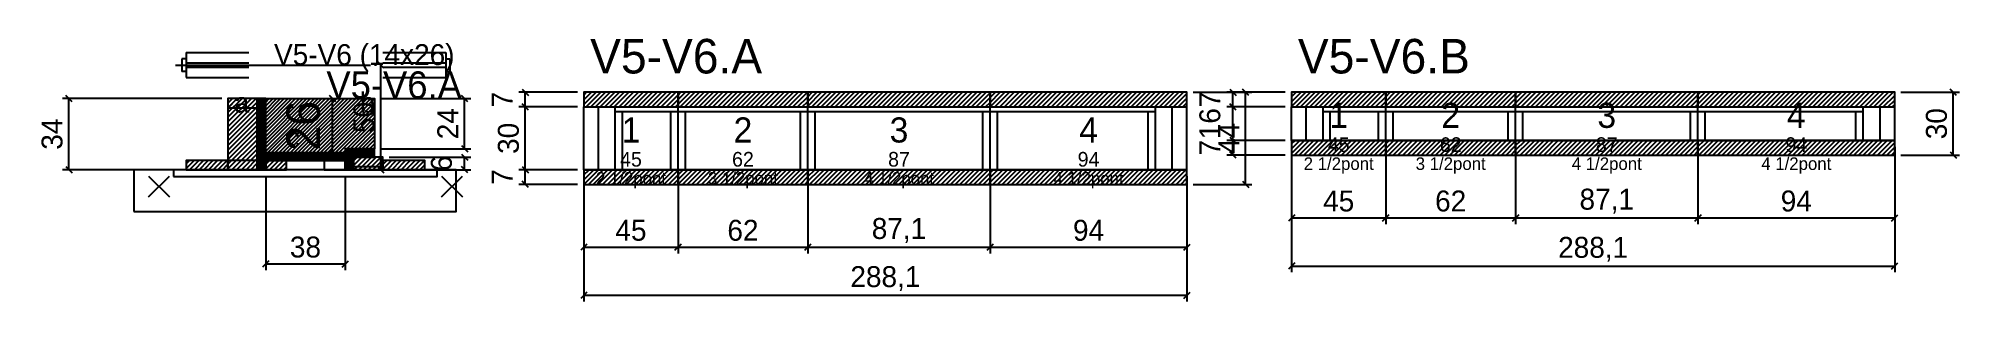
# Model space of a CAD drawing. Extents: x -69 to 849, y -93 to 33.
import ezdxf
from ezdxf.enums import TextEntityAlignment as Align

# ---------------------------------------------------------------- set-up
doc = ezdxf.new("R2010")
doc.units = 0
for name, color, linetype in [('5', 5, 'Continuous'), ('barrote', 126, 'Continuous'), ('CONCRETO', 251, 'Continuous'), ('COTA', 241, 'Continuous'), ('Cota Seção (2x)', 241, 'Continuous'), ('detalhes', 7, 'Continuous'), ('Hachura', 251, 'Continuous'), ('Madeira', 126, 'Continuous'), ('NOMENCLATURA', 7, 'Continuous'), ('Painéis', 200, 'Continuous'), ('presilha', 224, 'Continuous'), ('SARR_2.2x7', 40, 'Continuous'), ('SARR_3.5x7', 81, 'Continuous'), ('SCO-___-LAJ', 224, 'Continuous'), ('TENSOR', 224, 'Continuous'), ('texto', 7, 'Continuous'), ('Texto Seção', 7, 'Continuous')]:
    doc.layers.add(name, color=color, linetype=linetype)
doc.dimstyles.new('PAINEL', dxfattribs={"dimtxt": 10, "dimasz": 3, "dimexe": 3, "dimexo": 3, "dimgap": 3, "dimtad": 1, "dimblk": 'OBLIQUE', "dimblk1": 'OBLIQUE', "dimcen": 2.5, "dimclrd": 4, "dimclre": 4, "dimclrt": 240, "dimazin": 3, "dimtfac": 1, "dimtmove": 0, "dimatfit": 3})
doc.dimstyles.new('SECAO2X', dxfattribs={"dimtxt": 16, "dimasz": 3, "dimexe": 3, "dimexo": 3, "dimgap": 3, "dimtad": 1, "dimblk": 'OBLIQUE', "dimblk1": 'OBLIQUE', "dimcen": 2.5, "dimclrd": 4, "dimclre": 4, "dimclrt": 240, "dimazin": 3, "dimtfac": 1, "dimtmove": 0, "dimatfit": 3})

# ---------------------------------------------------------------- blocks, each defined once
blk = doc.blocks.new('_OBLIQUE')
at = {"color": 0, "linetype": 'BYBLOCK'}
blk.add_line((-0.5, -0.5), (0.5, 0.5), dxfattribs=at)

msp = doc.modelspace()

# ---------------------------------------------------------------- hatches: boundary and pattern name
at = {"layer": 'COTA'}
h = msp.add_hatch(dxfattribs=at)
h.set_pattern_fill('ANSI31', scale=0.4)
h.paths.add_polyline_path([(40, -22), (40, 4), (92, 4), (92, -20), (78, -20), (78, -22)])
h = msp.add_hatch(dxfattribs=at)
h.set_pattern_fill('ANSI31', scale=0.5)
h.paths.add_polyline_path([(192, 0), (237, 0), (237, 7), (192, 7)])
h = msp.add_hatch(dxfattribs=at)
h.set_pattern_fill('ANSI31', scale=0.5)
h.paths.add_polyline_path([(237, 0), (299, 0), (299, 7), (237, 7)])
h = msp.add_hatch(dxfattribs=at)
h.set_pattern_fill('ANSI31', scale=0.5)
h.paths.add_polyline_path([(299, 0), (386.1, 0), (386.1, 7), (299, 7)])
h = msp.add_hatch(dxfattribs=at)
h.set_pattern_fill('ANSI31', scale=0.5)
h.paths.add_polyline_path([(386.1, 0), (480.1, 0), (480.1, 7), (386.1, 7)])
h = msp.add_hatch(dxfattribs=at)
h.set_pattern_fill('ANSI31', scale=0.5)
h.paths.add_polyline_path([(530.1, 0), (575.1, 0), (575.1, 7), (530.1, 7)])
h = msp.add_hatch(dxfattribs=at)
h.set_pattern_fill('ANSI31', scale=0.5)
h.paths.add_polyline_path([(575.1, 0), (637.1, 0), (637.1, 7), (575.1, 7)])
h = msp.add_hatch(dxfattribs=at)
h.set_pattern_fill('ANSI31', scale=0.5)
h.paths.add_polyline_path([(637.1, 0), (724.2, 0), (724.2, 7), (637.1, 7)])
h = msp.add_hatch(dxfattribs=at)
h.set_pattern_fill('ANSI31', scale=0.5)
h.paths.add_polyline_path([(724.2, 0), (818.2, 0), (818.2, 7), (724.2, 7)])
h = msp.add_hatch(dxfattribs=at)
h.set_pattern_fill('ANSI31', scale=0.5)
h.paths.add_polyline_path([(530.1, -23), (575.1, -23), (575.1, -16), (530.1, -16)])
h = msp.add_hatch(dxfattribs=at)
h.set_pattern_fill('ANSI31', scale=0.5)
h.paths.add_polyline_path([(575.1, -23), (637.1, -23), (637.1, -16), (575.1, -16)])
h = msp.add_hatch(dxfattribs=at)
h.set_pattern_fill('ANSI31', scale=0.5)
h.paths.add_polyline_path([(637.1, -23), (724.2, -23), (724.2, -16), (637.1, -16)])
h = msp.add_hatch(dxfattribs=at)
h.set_pattern_fill('ANSI31', scale=0.5)
h.paths.add_polyline_path([(724.2, -23), (818.2, -23), (818.2, -16), (724.2, -16)])
h = msp.add_hatch(dxfattribs=at)
h.set_pattern_fill('ANSI31', scale=0.5)
h.paths.add_polyline_path([(192, -37), (237, -37), (237, -30), (192, -30)])
h = msp.add_hatch(dxfattribs=at)
h.set_pattern_fill('ANSI31', scale=0.5)
h.paths.add_polyline_path([(237, -37), (299, -37), (299, -30), (237, -30)])
h = msp.add_hatch(dxfattribs=at)
h.set_pattern_fill('ANSI31', scale=0.5)
h.paths.add_polyline_path([(299, -37), (386.1, -37), (386.1, -30), (299, -30)])
h = msp.add_hatch(dxfattribs=at)
h.set_pattern_fill('ANSI31', scale=0.5)
h.paths.add_polyline_path([(386.1, -37), (480.1, -37), (480.1, -30), (386.1, -30)])
at = {"layer": 'Hachura'}
h = msp.add_hatch(dxfattribs=at)
h.set_pattern_fill('ANSI31', scale=0.5)
h.paths.add_polyline_path([(22, -30), (36, -30), (36, 4), (22, 4)])
h = msp.add_hatch(dxfattribs=at)
h.set_pattern_fill('ANSI31', scale=0.5)
h.paths.add_polyline_path([(22, -0.4), (36, -0.4), (36, 4), (22, 4)])
h = msp.add_hatch(dxfattribs=at)
h.set_pattern_fill('SOLID')
h.paths.add_polyline_path([(36, -30), (40, -30), (40, 4), (36, 4)])
h = msp.add_hatch(dxfattribs=at)
h.set_pattern_fill('ANSI31', scale=0.5)
h.paths.add_polyline_path([(2, -30), (22, -30), (22, -25.6), (2, -25.6)])
h = msp.add_hatch(dxfattribs=at)
h.set_pattern_fill('SOLID')
h.paths.add_polyline_path([(40, -25.6), (78, -25.6), (78, -22), (40, -22)])
h = msp.add_hatch(dxfattribs=at)
h.set_pattern_fill('ANSI31', scale=0.5)
h.paths.add_polyline_path([(40, -30), (50, -30), (50, -25.6), (40, -25.6)])
h = msp.add_hatch(dxfattribs=at)
h.set_pattern_fill('SOLID')
h.paths.add_polyline_path([(78, -24), (92, -24), (92, -20), (78, -20)])
h = msp.add_hatch(dxfattribs=at)
h.set_pattern_fill('SOLID')
h.paths.add_polyline_path([(78, -30), (82, -30), (82, -24), (78, -24)])
h = msp.add_hatch(dxfattribs=at)
h.set_pattern_fill('ANSI31', scale=0.5)
h.paths.add_polyline_path([(82, -30), (96, -30), (96, -24), (82, -24)])
h = msp.add_hatch(dxfattribs=at)
h.set_pattern_fill('ANSI31', scale=0.5)
h.paths.add_polyline_path([(82, -28.4), (96, -28.4), (96, -24), (82, -24)])
h = msp.add_hatch(dxfattribs=at)
h.set_pattern_fill('ANSI31', scale=0.5)
h.paths.add_polyline_path([(96, -30), (116, -30), (116, -25.6), (96, -25.6)])

# ---------------------------------------------------------------- linework, layer by layer
for p, q in [((0, 23), (0, 17)), ((2, 23), (0, 23)), ((2, 26), (32, 26)), ((2, 26), (2, 14)), ((2, 21), (32, 21)), ((2, 19), (32, 19)), ((96, 26), (126, 26)), ((96, 21), (126, 21)), ((96, 19), (126, 19)), ((126, 26), (126, 14)), ((126, 23), (128, 23)), ((128, 23), (128, 17)), ((2, 17), (0, 17)), ((2, 14), (32, 14)), ((96, 14), (126, 14)), ((126, 17), (128, 17))]:
    msp.add_line(p, q)
at = {"layer": 'barrote'}
msp.add_lwpolyline([(-23, -50), (131, -50), (131, -30), (-23, -30)], close=True, dxfattribs=at)
at = {"layer": 'CONCRETO'}
msp.add_lwpolyline([(40, -22), (40, 4), (92, 4), (92, -20), (78, -20), (78, -22)], close=True, dxfattribs=at)
at = {"layer": 'Madeira'}
for points in [[(22, -30), (36, -30), (36, 4), (22, 4)], [(22, -0.4), (36, -0.4), (36, 4), (22, 4)], [(2, -30), (22, -30), (22, -25.6), (2, -25.6)], [(22, -30), (36, -30), (36, -25.6), (22, -25.6)], [(40, -30), (50, -30), (50, -25.6), (40, -25.6)], [(68, -30), (78, -30), (78, -25.6), (68, -25.6)], [(82, -30), (96, -30), (96, -24), (82, -24)], [(82, -28.4), (96, -28.4), (96, -24), (82, -24)], [(96, -30), (116, -30), (116, -25.6), (96, -25.6)]]:
    msp.add_lwpolyline(points, close=True, dxfattribs=at)
at = {"layer": 'Painéis'}
for p, q in [((192, 0), (237, 0)), ((192, -30), (192, 0)), ((237, -30), (237, 0)), ((237, -30), (237, 0)), ((237, 0), (299, 0)), ((237, -30), (237, 0)), ((299, -30), (299, 0)), ((299, -30), (299, 0)), ((299, 0), (386.1, 0)), ((299, -30), (299, 0)), ((386.1, -30), (386.1, 0)), ((386.1, -30), (386.1, 0)), ((386.1, 0), (480.1, 0)), ((386.1, -30), (386.1, 0)), ((480.1, -30), (480.1, 0)), ((530.1, 0), (575.1, 0)), ((530.1, -16), (530.1, 0)), ((575.1, -16), (575.1, 0)), ((575.1, -16), (575.1, 0)), ((575.1, 0), (637.1, 0)), ((575.1, -16), (575.1, 0)), ((637.1, -16), (637.1, 0)), ((637.1, -16), (637.1, 0)), ((637.1, 0), (724.2, 0)), ((637.1, -16), (637.1, 0)), ((724.2, -16), (724.2, 0)), ((724.2, -16), (724.2, 0)), ((724.2, 0), (818.2, 0)), ((724.2, -16), (724.2, 0)), ((818.2, -16), (818.2, 0)), ((530.1, -16), (575.1, -16)), ((575.1, -16), (637.1, -16)), ((637.1, -16), (724.2, -16)), ((724.2, -16), (818.2, -16)), ((192, -30), (237, -30)), ((237, -30), (299, -30)), ((299, -30), (386.1, -30)), ((386.1, -30), (480.1, -30))]:
    msp.add_line(p, q, dxfattribs=at)
for points in [[(36, -30), (40, -30), (40, 4), (36, 4)], [(40, -25.6), (78, -25.6), (78, -22), (40, -22)], [(78, -24), (92, -24), (92, -20), (78, -20)], [(78, -30), (82, -30), (82, -24), (78, -24)]]:
    msp.add_lwpolyline(points, close=True, dxfattribs=at)
at = {"layer": 'presilha'}
for p, q in [((-16, -43), (-6, -33)), ((-16, -33), (-6, -43)), ((124, -43), (134, -33)), ((124, -33), (134, -43))]:
    msp.add_line(p, q, dxfattribs=at)
at = {"layer": 'SARR_2.2x7'}
for p, q in [((199, -30), (199, 0)), ((473.1, -30), (473.1, 0)), ((537.1, -16), (537.1, 0)), ((811.2, -16), (811.2, 0)), ((207, -2.2), (237, -2.2)), ((237, -2.2), (299, -2.2)), ((299, -2.2), (386.1, -2.2)), ((386.1, -2.2), (465.1, -2.2)), ((545.1, -2.2), (575.1, -2.2)), ((575.1, -2.2), (637.1, -2.2)), ((637.1, -2.2), (724.2, -2.2)), ((724.2, -2.2), (803.2, -2.2))]:
    msp.add_line(p, q, dxfattribs=at)
at = {"layer": 'SARR_3.5x7'}
for p, q in [((207, -30), (207, 0)), ((237, -30), (237, 0)), ((237, -30), (237, 0)), ((299, -30), (299, 0)), ((299, -30), (299, 0)), ((386.1, -30), (386.1, 0)), ((386.1, -30), (386.1, 0)), ((465.1, -30), (465.1, 0)), ((545.1, -16), (545.1, 0)), ((575.1, -16), (575.1, 0)), ((575.1, -16), (575.1, 0)), ((637.1, -16), (637.1, 0)), ((637.1, -16), (637.1, 0)), ((724.2, -16), (724.2, 0)), ((724.2, -16), (724.2, 0)), ((803.2, -16), (803.2, 0)), ((210.5, -30), (210.5, -2.2)), ((233.5, -30), (233.5, -2.2)), ((240.5, -30), (240.5, -2.2)), ((295.5, -30), (295.5, -2.2)), ((302.5, -30), (302.5, -2.2)), ((382.6, -30), (382.6, -2.2)), ((389.6, -30), (389.6, -2.2)), ((461.6, -30), (461.6, -2.2)), ((548.6, -16), (548.6, -2.2)), ((571.6, -16), (571.6, -2.2)), ((578.6, -16), (578.6, -2.2)), ((633.6, -16), (633.6, -2.2)), ((640.6, -16), (640.6, -2.2)), ((720.7, -16), (720.7, -2.2)), ((727.7, -16), (727.7, -2.2)), ((799.7, -16), (799.7, -2.2)), ((545.1, -16), (548.6, -16)), ((571.6, -16), (575.1, -16)), ((575.1, -16), (578.6, -16)), ((633.6, -16), (637.1, -16)), ((637.1, -16), (640.6, -16)), ((720.7, -16), (724.2, -16)), ((724.2, -16), (727.7, -16)), ((799.7, -16), (803.2, -16)), ((207, -30), (210.5, -30)), ((233.5, -30), (237, -30)), ((237, -30), (240.5, -30)), ((295.5, -30), (299, -30)), ((299, -30), (302.5, -30)), ((382.6, -30), (386.1, -30)), ((386.1, -30), (389.6, -30)), ((461.6, -30), (465.1, -30))]:
    msp.add_line(p, q, dxfattribs=at)
at = {"layer": 'SCO-___-LAJ'}
for points in [[(192, 0), (237, 0), (237, 7), (192, 7)], [(237, 0), (299, 0), (299, 7), (237, 7)], [(299, 0), (386.1, 0), (386.1, 7), (299, 7)], [(386.1, 0), (480.1, 0), (480.1, 7), (386.1, 7)], [(530.1, 0), (575.1, 0), (575.1, 7), (530.1, 7)], [(575.1, 0), (637.1, 0), (637.1, 7), (575.1, 7)], [(637.1, 0), (724.2, 0), (724.2, 7), (637.1, 7)], [(724.2, 0), (818.2, 0), (818.2, 7), (724.2, 7)], [(530.1, -23), (575.1, -23), (575.1, -16), (530.1, -16)], [(575.1, -23), (637.1, -23), (637.1, -16), (575.1, -16)], [(637.1, -23), (724.2, -23), (724.2, -16), (637.1, -16)], [(724.2, -23), (818.2, -23), (818.2, -16), (724.2, -16)], [(-4, -33.2), (122, -33.2), (122, -30), (-4, -30)], [(192, -37), (237, -37), (237, -30), (192, -30)], [(237, -37), (299, -37), (299, -30), (237, -30)], [(299, -37), (386.1, -37), (386.1, -30), (299, -30)], [(386.1, -37), (480.1, -37), (480.1, -30), (386.1, -30)]]:
    msp.add_lwpolyline(points, close=True, dxfattribs=at)
at = {"layer": 'TENSOR'}
msp.add_line((-3, 20), (90, 20), dxfattribs=at)

# ---------------------------------------------------------------- texts
at = {"layer": '5'}
for s, height, p in [('1', 12, (552.6, -4)), ('2', 12, (606.1, -4)), ('3', 12, (680.65, -4)), ('4', 12, (771.2, -4)), ('1', 12, (214.5, -11)), ('2', 12, (268, -11)), ('3', 12, (342.55, -11)), ('4', 12, (433.1, -11)), ('45', 7, (552.6, -18)), ('62', 7, (606.1, -18)), ('87', 7, (680.65, -18)), ('94', 7, (771.2, -18)), ('45', 7, (214.5, -25)), ('62', 7, (268, -25)), ('87', 7, (342.55, -25)), ('94', 7, (433.1, -25))]:
    msp.add_text(s, height=height, dxfattribs=at).set_placement(p, align=Align.MIDDLE_CENTER)
at = {"layer": 'detalhes'}
for s, p in [('a', (25, -2.7)), ('b', (85, -2.7)), ('c', (50, -19.5))]:
    msp.add_text(s, height=9.6, dxfattribs=at).set_placement(p)
at = {"layer": 'NOMENCLATURA'}
for s, p in [('V5-V6.A', (195, 16)), ('V5-V6.B', (533.1, 16))]:
    msp.add_text(s, height=16.5, dxfattribs=at).set_placement(p)
at = {"layer": 'texto', "char_height": 6, "attachment_point": 5}
for s, insert in [('2 1/2pont', (552.6, -28)), ('3 1/2pont', (606.1, -28)), ('4 1/2pont', (680.65, -28)), ('4 1/2pont', (771.2, -28)), ('2 1/2pont', (214.5, -35)), ('3 1/2pont', (268, -35)), ('4 1/2pont', (342.55, -35)), ('4 1/2pont', (433.1, -35))]:
    msp.add_mtext(s, dxfattribs=dict(at, insert=insert))
at = {"layer": 'Texto Seção'}
for s, height, p in [('V5-V6 (14x26)', 10, (44, 20)), ('V5-V6.A', 13, (69, 4))]:
    msp.add_text(s, height=height, dxfattribs=at).set_placement(p)

# ---------------------------------------------------------------- dimensions: what is measured, and where the dimension line sits
at = {"layer": 'COTA'}
for base, p1, p2 in [((95, -30), (96, -30), (96, 20)), ((-54, -30), (2, -30), (22, 4)), ((135, -20), (92, -20), (92, 4)), ((164, 0), (192, 0), (192, 7)), ((164, -30), (192, -30), (192, 0)), ((508.1, -37), (480.1, -37), (480.1, 7)), ((502.1, 0), (530.1, 0), (530.1, 7)), ((502.1, -16), (530.1, -16), (530.1, 0)), ((846.2, -23), (818.2, -23), (818.2, 7)), ((502.1, -23), (530.1, -23), (530.1, -16)), ((135, -30), (96, -30), (96, -24)), ((164, -37), (192, -37), (192, -30))]:
    msp.add_linear_dim(base=base, p1=p1, p2=p2, angle=90, dimstyle='PAINEL', dxfattribs=at).render()
for base, p1, p2 in [((530.1, -53), (530.1, -16), (575.1, -16)), ((530.1, -76), (530.1, -16), (818.2, -16)), ((575.1, -53), (575.1, -16), (637.1, -16)), ((637.1, -53), (637.1, -16), (724.2, -16)), ((724.2, -53), (724.2, -16), (818.2, -16)), ((40, -75), (40, -30), (78, -30)), ((192, -67), (192, -30), (237, -30)), ((192, -90), (192, -30), (480.1, -30)), ((237, -67), (237, -30), (299, -30)), ((299, -67), (299, -30), (386.1, -30)), ((386.1, -67), (386.1, -30), (480.1, -30))]:
    msp.add_linear_dim(base=base, p1=p1, p2=p2, dimstyle='PAINEL', dxfattribs=at).render()
at = {"layer": 'Cota Seção (2x)'}
msp.add_linear_dim(base=(72, -22), p1=(40, -22), p2=(40, 4), angle=90, dimstyle='SECAO2X', dxfattribs=at).render()

doc.saveas('drawing.dxf')
